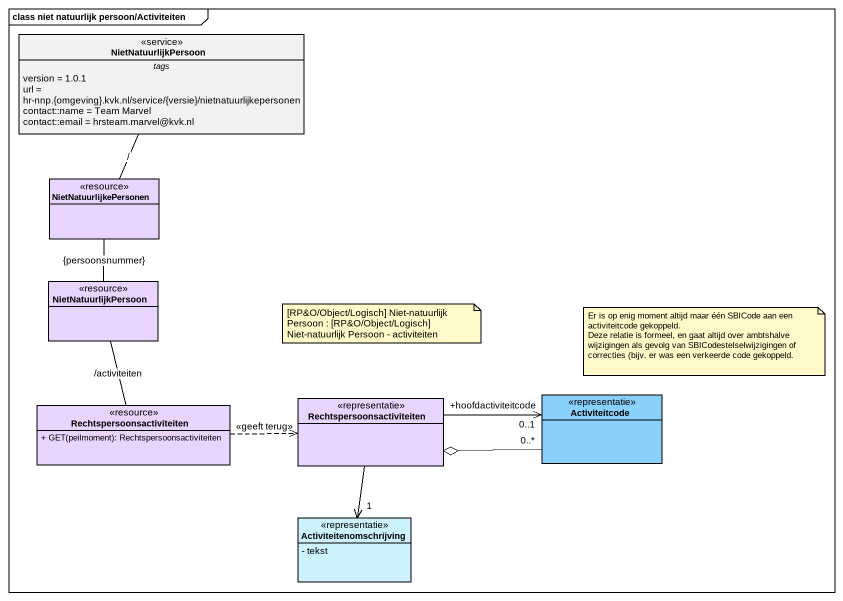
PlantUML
@startuml
mainframe class niet natuurlijk persoon/Activiteiten
hide circle
hide empty members
skinparam classAttributeIconSize 0
class NietNatuurlijkPersoon <<service>> {
  -- tags --
  version = 1.0.1
  url = hr-nnp.{omgeving}.kvk.nl/service/{versie}/nietnatuurlijkepersonen
  contact::name = Team Marvel
  contact::email = hrsteam.marvel@kvk.nl
}
class NietNatuurlijkePersonen <<resource>> #E9D4FE
class "NietNatuurlijkPersoon" as NietNatuurlijkPersoon_2 <<resource>> #E9D4FE
class Rechtspersoonsactiviteiten <<resource>> #E9D4FE {
  + GET(peilmoment): Rechtspersoonsactiviteiten
}
class "Rechtspersoonsactiviteiten" as Rechtspersoonsactiviteiten_2 <<representatie>> #E9D4FE
class Activiteitcode <<representatie>> #89D1FC
class Activiteitenomschrijving <<representatie>> #CCF2FE {
  - tekst
}
NietNatuurlijkPersoon -- NietNatuurlijkePersonen : /
NietNatuurlijkePersonen -- NietNatuurlijkPersoon_2 : {persoonsnummer}
NietNatuurlijkPersoon_2 -- Rechtspersoonsactiviteiten : /activiteiten
Rechtspersoonsactiviteiten .right.> Rechtspersoonsactiviteiten_2 : <<geeft terug>>
Rechtspersoonsactiviteiten_2 -right-> "+hoofdactiviteitcode\n0..1" Activiteitcode
Rechtspersoonsactiviteiten_2 --> "1" Activiteitenomschrijving
Activiteitcode "0..*" -left-o Rechtspersoonsactiviteiten_2
note as N1
  [RP&O/Object/Logisch] Niet-natuurlijk Persoon : [RP&O/Object/Logisch] Niet-natuurlijk Persoon - activiteiten
end note
note as N2
  Er is op enig moment altijd maar één SBICode aan een activiteitcode gekoppeld.
  Deze relatie is formeel, en gaat altijd over ambtshalve wijzigingen als gevolg van SBICodestelselwijzigingen of correcties (bijv. er was een verkeerde code gekoppeld.
end note
@enduml
